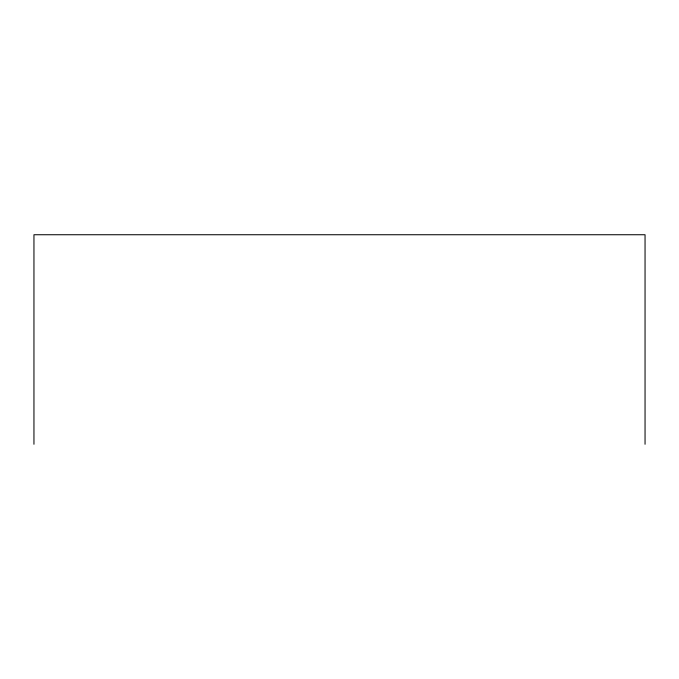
<?xml version="1.0" encoding="UTF-8"?>
<svg xmlns="http://www.w3.org/2000/svg" width="679" height="679" viewBox="0 0 679 679"><rect width="100%" height="100%" fill="white"/><g stroke="black" fill="none" stroke-linecap="round" stroke-linejoin="round"><path stroke-width="1.02" d="M645.05 444.261L645.05 234.739L33.95 234.739L33.95 444.261"/></g></svg>
